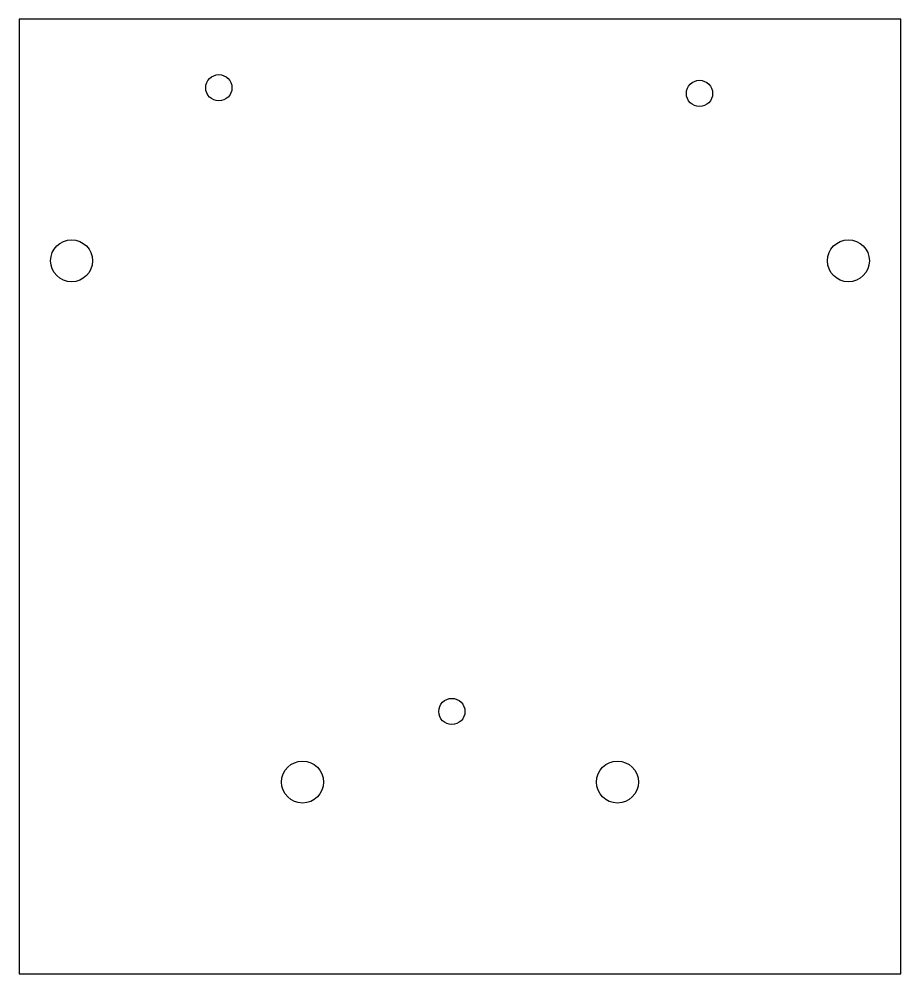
# Model space of a CAD drawing. Header units: millimetres. Extents: x 0 to 84, y -48.7 to 42.3.
import ezdxf

# ---------------------------------------------------------------- set-up
doc = ezdxf.new("R2010")
doc.units = ezdxf.units.MM
doc.layers.get('0').update_dxf_attribs({"linetype": 'CONTINUOUS'})

msp = doc.modelspace()

# ---------------------------------------------------------------- linework, layer by layer
msp.add_lwpolyline([(0, -48.696), (84, -48.696), (84, 42.304), (0, 42.304)], close=True)
for centre, radius in [((19.028, 35.759), 1.25), ((64.817, 35.219), 1.25), ((5, 19.266), 2), ((79, 19.266), 2), ((41.225, -23.682), 1.25), ((27, -30.409), 2), ((57, -30.409), 2)]:
    msp.add_circle(centre, radius)

doc.saveas('drawing.dxf')
